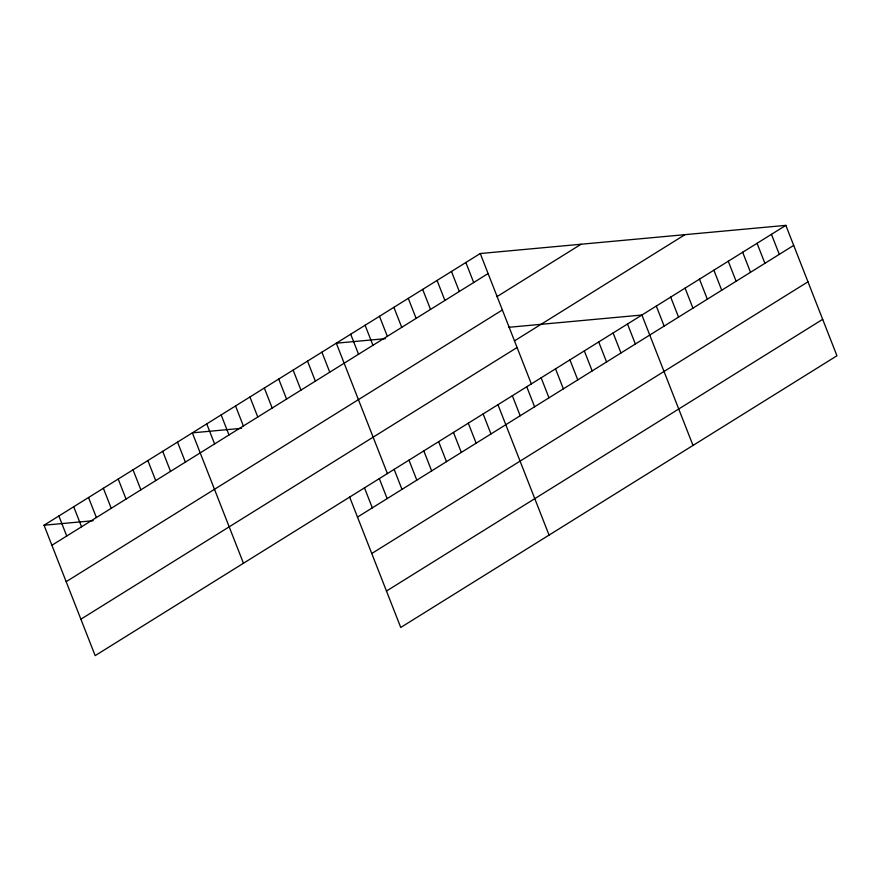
<?xml version="1.0" encoding="UTF-8"?>
<svg xmlns="http://www.w3.org/2000/svg" width="881" height="881" viewBox="0 0 881 881"><rect width="100%" height="100%" fill="white"/><g stroke="black" fill="none" stroke-linecap="round" stroke-linejoin="round"><path stroke-width="1.32" d="M785.841 225.36L95.159 655.64L44.05 525.23L480.255 253.53L785.841 225.36L836.95 355.77L400.745 627.47L349.647 497.06M51.902 545.262L488.096 273.55M496.939 296.655L581.097 244.235M66.174 581.68L502.379 309.98M514.482 340.87L685 234.654M80.876 619.211L517.081 347.51M357.488 517.092L793.693 245.392M371.76 553.51L807.965 281.81M386.473 591.041L822.678 319.34M385.471 338.656L336.311 343.194L387.409 473.593M508.579 327.314L641.897 315.024L693.006 445.434M241.526 428.32L192.355 432.857L243.464 563.256M44.05 525.23L93.21 520.704M771.448 234.324L779.3 254.356M757.054 243.299L764.906 263.32M742.661 252.263L750.513 272.284M728.268 261.228L736.109 281.248M713.874 270.192L721.715 290.212M699.481 279.156L707.322 299.188M685.088 288.12L692.929 308.152M670.683 297.095L678.535 317.116M656.29 306.059L664.142 326.08M627.503 323.988L635.355 344.019M613.11 332.952L620.962 352.984M598.717 341.927L606.557 361.948M584.323 350.891L592.164 370.912M569.93 359.855L577.771 379.876M555.526 368.82L563.377 388.84M541.132 377.784L548.984 397.816M480.255 253.53L531.353 383.94M526.739 386.759L534.591 406.78M465.862 262.494L473.703 282.526M512.346 395.723L520.197 415.744M451.468 271.458L459.309 291.49M497.952 404.687L549.061 535.086M437.064 280.433L444.916 300.454M483.118 413.927L490.97 433.948M422.671 289.397L430.523 309.418M468.285 423.166L476.136 443.187M408.277 298.362L416.129 318.382M453.462 432.395L461.303 452.427M393.884 307.326L401.736 327.358M438.628 441.634L446.48 461.666M379.491 316.29L387.343 336.322M423.794 450.874L431.646 470.895M365.097 325.265L372.938 345.286M408.971 460.113L416.812 480.134M350.704 334.229L358.545 354.25M394.137 469.353L401.978 489.373M379.304 478.592L387.155 498.613M321.906 352.158L329.758 372.178M364.47 487.832L372.322 507.852M307.513 361.122L315.365 381.154M293.12 370.086L300.972 390.118M278.726 379.061L286.578 399.082M264.333 388.025L272.185 408.046M249.94 396.99L257.781 417.01M235.546 405.954L243.387 425.986M221.153 414.918L228.994 434.95M206.749 423.893L214.601 443.914M177.533 442.097L185.373 462.118M162.699 451.325L170.54 471.357M147.865 460.565L155.717 480.597M133.031 469.804L140.883 489.836M118.208 479.044L126.049 499.064M103.374 488.283L111.226 508.304M88.541 497.523L96.392 517.543M73.707 506.762L81.559 526.783M58.884 515.991L66.725 536.022"/></g></svg>
